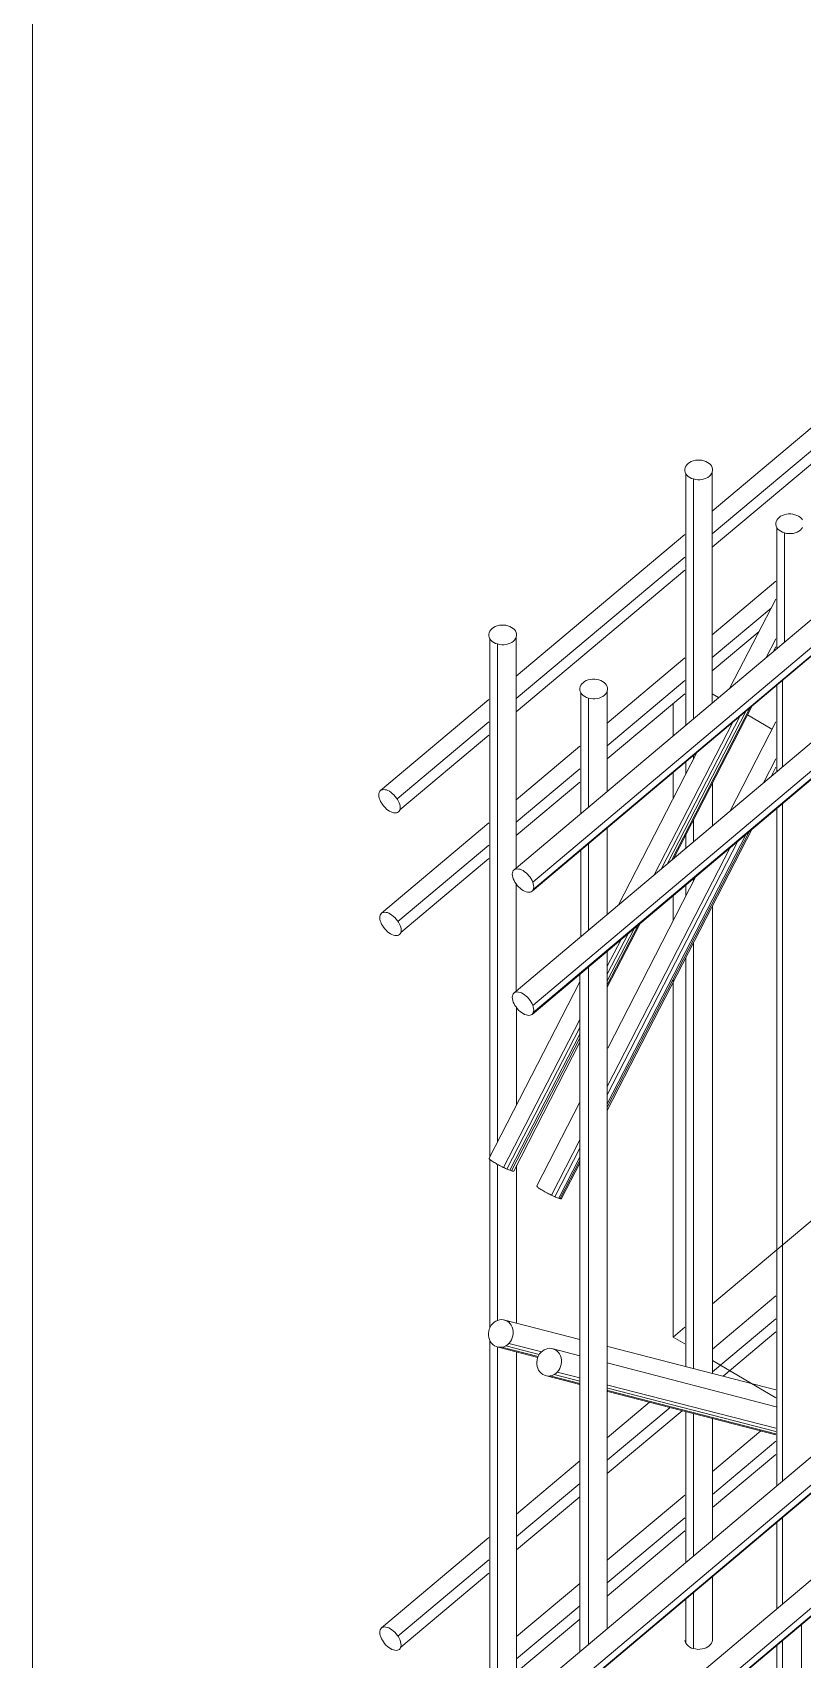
# Model space of a CAD drawing. Extents: x 166525 to 167198, y 178739 to 179747.
# Drawn here: x 166653.666 to 166655.189, y 179566.867 to 179570.086 of the extents above; entities that cross this region are included whole.
import ezdxf

# ---------------------------------------------------------------- set-up
doc = ezdxf.new("R2010")
doc.units = 0
doc.header["$MEASUREMENT"] = 0
doc.layers.add('BEAM', color=6, linetype='CONTINUOUS', lineweight=13)

msp = doc.modelspace()

# ---------------------------------------------------------------- linework, layer by layer
at = {"layer": 'BEAM', "color": 0}
for p, q in [((166653.6661, 179591.82623), (166653.6661, 179553.60608)), ((166654.65533, 179568.40485), (166657.20242, 179570.55143)), ((166654.6565, 179568.39045), (166657.20358, 179570.53703)), ((166654.65533, 179568.1612), (166657.20242, 179570.30777)), ((166654.6565, 179568.14679), (166657.20358, 179570.29337)), ((166655.30378, 179569.38606), (166655.0105, 179569.13903)), ((166655.0105, 179569.09404), (166655.30482, 179569.34147)), ((166655.30482, 179569.31529), (166655.0105, 179569.06779)), ((166655.0105, 179568.75979), (166655.0105, 179569.21656)), ((166654.95834, 179568.71585), (166654.95834, 179569.21305)), ((166654.97332, 179568.72847), (166654.97332, 179569.20293)), ((166654.9562, 179569.09329), (166654.62283, 179568.81249)), ((166655.13836, 179568.86723), (166655.13836, 179569.10641)), ((166655.15334, 179568.88007), (166655.15334, 179569.09629)), ((166654.62283, 179568.76814), (166654.9562, 179569.0484)), ((166654.9562, 179569.02213), (166654.62283, 179568.7418)), ((166655.13622, 179569.00054), (166655.0105, 179568.89464)), ((166655.13602, 179568.96531), (166655.04553, 179568.78938)), ((166655.0105, 179568.84966), (166655.12684, 179568.94746)), ((166654.65533, 179566.74809), (166657.20242, 179568.89467)), ((166655.10307, 179568.90125), (166655.0105, 179568.8234)), ((166654.57067, 179567.86196), (166654.57067, 179568.88649)), ((166654.58566, 179567.8911), (166654.58566, 179568.87637)), ((166654.62283, 179568.43099), (166654.62283, 179568.89)), ((166654.6565, 179566.73369), (166657.20358, 179568.88027)), ((166655.11716, 179568.84967), (166655.13622, 179568.8867)), ((166655.13622, 179568.87074), (166655.13166, 179568.86189)), ((166654.9562, 179568.84891), (166654.80284, 179568.71973)), ((166654.80284, 179568.67509), (166654.9562, 179568.80401)), ((166655.14945, 179568.80456), (166655.14945, 179568.63291)), ((166654.56853, 179568.76676), (166654.3543, 179568.58631)), ((166654.75069, 179568.54028), (166654.75069, 179568.77946)), ((166654.76567, 179568.55351), (166654.76567, 179568.76934)), ((166654.80284, 179568.5844), (166654.80284, 179568.78296)), ((166654.9562, 179568.77775), (166654.80284, 179568.64879)), ((166655.0105, 179568.77757), (166655.02288, 179568.77023)), ((166655.13836, 179568.62357), (166655.13836, 179568.79522)), ((166655.0659, 179568.73411), (166654.91028, 179568.4317)), ((166655.07766, 179568.74402), (166654.92216, 179568.44171)), ((166655.08529, 179568.75045), (166654.92958, 179568.44796)), ((166654.93334, 179568.69478), (166654.93334, 179568.75852)), ((166654.93356, 179568.45131), (166655.08922, 179568.75376)), ((166655.0802, 179568.73624), (166655.12843, 179568.70765)), ((166654.38694, 179568.56984), (166654.56853, 179568.7225)), ((166654.89579, 179568.41949), (166655.05141, 179568.72189)), ((166656.37278, 179568.71835), (166655.01108, 179567.57031)), ((166655.04494, 179568.54495), (166655.13602, 179568.72244)), ((166654.56853, 179568.69614), (166654.39266, 179568.54825)), ((166654.74855, 179568.674), (166654.62283, 179568.5681)), ((166654.65533, 179566.50444), (166657.20242, 179568.65101)), ((166654.6565, 179566.49004), (166657.20358, 179568.63661)), ((166654.97975, 179568.66172), (166654.82406, 179568.3589)), ((166654.95834, 179568.62008), (166654.95834, 179568.64346)), ((166654.97332, 179568.64923), (166654.97332, 179568.65609)), ((166655.13622, 179568.64909), (166655.11171, 179568.60142)), ((166654.62283, 179568.52376), (166654.74855, 179568.62945)), ((166654.74855, 179568.60313), (166654.62283, 179568.49741)), ((166654.93334, 179568.57145), (166654.93334, 179568.62239)), ((166655.12672, 179568.61407), (166655.13622, 179568.63253)), ((166655.01108, 179568.60178), (166655.01108, 179568.51663)), ((166655.13836, 179567.21077), (166655.13836, 179568.55157)), ((166655.14945, 179568.56091), (166655.14945, 179567.22012)), ((166654.56853, 179568.52237), (166654.35621, 179568.34353)), ((166654.80284, 179568.34074), (166654.80284, 179568.51235)), ((166654.80284, 179567.95282), (166655.08939, 179568.51025)), ((166654.97332, 179568.48482), (166654.97332, 179568.52858)), ((166654.38884, 179568.32706), (166654.56853, 179568.47811)), ((166654.76567, 179568.30985), (166654.76567, 179568.48109)), ((166655.08406, 179568.50576), (166654.80284, 179567.95972)), ((166655.07731, 179568.50007), (166654.80284, 179567.96633)), ((166654.80284, 179567.98428), (166655.06104, 179568.48636)), ((166655.04605, 179568.47372), (166654.80284, 179568.00071)), ((166654.95834, 179568.47219), (166654.95834, 179568.49946)), ((166654.56853, 179568.45175), (166654.39457, 179568.30547)), ((166654.75069, 179568.29662), (166654.75069, 179568.46827)), ((166654.97877, 179568.41728), (166654.80382, 179568.07671)), ((166654.97332, 179568.40668), (166654.97332, 179568.41243)), ((166654.62283, 179568.18949), (166654.62283, 179568.40122)), ((166654.93334, 179568.32884), (166654.93334, 179568.37873)), ((166654.95834, 179568.37751), (166654.95834, 179568.3998)), ((166655.01108, 179568.35791), (166655.01108, 179567.4324)), ((166654.80284, 179568.19734), (166654.86776, 179568.32347)), ((166654.86376, 179568.32009), (166654.80284, 179568.20177)), ((166654.85643, 179568.31392), (166654.80284, 179568.20974)), ((166654.8445, 179568.30387), (166654.80284, 179568.22292)), ((166654.80284, 179568.23886), (166654.83001, 179568.29166)), ((166654.97332, 179567.44217), (166654.97332, 179568.28446)), ((166654.80284, 179566.92811), (166654.80284, 179568.2686)), ((166654.95834, 179567.44605), (166654.95834, 179568.25531)), ((166654.74855, 179566.88202), (166654.74855, 179568.22267)), ((166654.76567, 179566.89675), (166654.76567, 179568.23743)), ((166654.74835, 179568.20749), (166654.56892, 179567.85855)), ((166654.93334, 179567.50476), (166654.93334, 179568.2131)), ((166654.62361, 179567.9649), (166654.62361, 179568.1565)), ((166654.59764, 179567.84009), (166654.74855, 179568.13335)), ((166654.74855, 179568.11741), (166654.60426, 179567.83703)), ((166654.74855, 179568.10418), (166654.60999, 179567.83481)), ((166654.74855, 179568.09629), (166654.61331, 179567.83358)), ((166654.61796, 179567.83325), (166654.74855, 179568.08807)), ((166654.66331, 179567.80406), (166654.74835, 179567.96929)), ((166654.74855, 179567.89511), (166654.69221, 179567.78554)), ((166654.69903, 179567.7824), (166654.74855, 179567.8787)), ((166654.57067, 179567.52353), (166654.57067, 179567.8559)), ((166654.58566, 179567.53758), (166654.58566, 179567.84629)), ((166654.62361, 179567.84426), (166654.62361, 179567.53219)), ((166654.74855, 179567.86074), (166654.70679, 179567.77954)), ((166654.74855, 179567.8543), (166654.70964, 179567.77876)), ((166654.71235, 179567.77876), (166654.74835, 179567.84902)), ((166655.13622, 179567.58626), (166655.01108, 179567.48086)), ((166655.01108, 179567.43587), (166655.13622, 179567.54107)), ((166654.59753, 179567.539), (166654.74835, 179567.50008)), ((166654.9562, 179567.52404), (166654.93323, 179567.50468)), ((166655.13622, 179567.51485), (166655.03179, 179567.42703)), ((166654.57067, 179566.57255), (166654.57067, 179567.49752)), ((166654.58566, 179566.56171), (166654.58566, 179567.48526)), ((166654.58682, 179567.4849), (166654.66542, 179567.46449)), ((166654.59441, 179567.4849), (166654.66607, 179567.46627)), ((166654.66833, 179567.47034), (166654.602, 179567.48762)), ((166654.60843, 179567.49229), (166654.67313, 179567.47583)), ((166654.69308, 179567.48217), (166654.74855, 179567.46772)), ((166655.13602, 179567.40004), (166654.80382, 179567.48606)), ((166654.93323, 179567.50468), (166654.9562, 179567.49107)), ((166654.62361, 179566.77709), (166654.62361, 179567.47536)), ((166654.80284, 179567.45357), (166655.13699, 179567.3665)), ((166655.01108, 179567.45853), (166655.13622, 179567.38435)), ((166654.68238, 179567.42807), (166654.74835, 179567.41094)), ((166654.68997, 179567.42807), (166654.74835, 179567.41289)), ((166654.74835, 179567.41756), (166654.69756, 179567.43079)), ((166654.70398, 179567.43546), (166654.74835, 179567.42418)), ((166654.80382, 179567.40978), (166655.13602, 179567.32415)), ((166654.80382, 179567.40355), (166655.13602, 179567.31792)), ((166654.80382, 179567.39888), (166655.13602, 179567.31325)), ((166655.13602, 179567.3113), (166654.80382, 179567.39693)), ((166654.88622, 179567.37569), (166654.80284, 179567.30546)), ((166654.80284, 179567.26082), (166654.92699, 179567.36518)), ((166654.9509, 179567.35902), (166654.80284, 179567.23451)), ((166654.95834, 179567.05909), (166654.95834, 179567.3571)), ((166654.97332, 179567.07172), (166654.97332, 179567.35324)), ((166655.01108, 179567.34351), (166655.01108, 179567.10353)), ((166655.10665, 179567.31887), (166655.01108, 179567.23837)), ((166655.01108, 179567.19339), (166655.13622, 179567.29858)), ((166654.74855, 179567.25973), (166654.62361, 179567.15449)), ((166655.13622, 179567.27236), (166655.01108, 179567.16713)), ((166654.62361, 179567.11014), (166654.74855, 179567.21517)), ((166654.74855, 179567.18886), (166654.62361, 179567.08379)), ((166654.9562, 179567.19215), (166654.80284, 179567.06297)), ((166654.80284, 179567.01833), (166654.9562, 179567.14725)), ((166655.13836, 179566.96712), (166655.13836, 179567.13841)), ((166655.14945, 179567.14776), (166655.14945, 179566.97646)), ((166654.56873, 179567.10826), (166654.35601, 179566.92909)), ((166654.9562, 179567.12099), (166654.80284, 179566.99203)), ((166654.38865, 179566.91262), (166654.56873, 179567.064)), ((166654.56873, 179567.03764), (166654.39437, 179566.89103)), ((166655.01108, 179567.03086), (166655.01108, 179566.90495)), ((166654.74855, 179567.01724), (166654.62361, 179566.912)), ((166654.97332, 179566.88821), (166654.97332, 179566.99933)), ((166654.62361, 179566.86765), (166654.74855, 179566.97269)), ((166654.95834, 179566.89872), (166654.95834, 179566.9867)), ((166654.74855, 179566.94637), (166654.62361, 179566.8413)), ((166655.1872, 179566.78935), (166655.1872, 179566.93589)), ((166654.95698, 179566.90145), (166654.9562, 179566.90456)), ((166654.95834, 179566.89872), (166654.95698, 179566.90145)), ((166654.96029, 179566.896), (166654.95834, 179566.89872)), ((166654.96282, 179566.89366), (166654.96029, 179566.896)), ((166655.00719, 179566.89639), (166655.00466, 179566.89366)), ((166655.00913, 179566.89911), (166655.00719, 179566.89639)), ((166655.0105, 179566.90184), (166655.00913, 179566.89911)), ((166655.01108, 179566.90495), (166655.0105, 179566.90184)), ((166655.14945, 179566.90411), (166655.14945, 179566.78273)), ((166654.96593, 179566.89133), (166654.96282, 179566.89366)), ((166654.96943, 179566.88938), (166654.96593, 179566.89133)), ((166654.97332, 179566.88821), (166654.96943, 179566.88938)), ((166654.97741, 179566.88744), (166654.97332, 179566.88821)), ((166654.98169, 179566.88666), (166654.97741, 179566.88744)), ((166654.98597, 179566.88705), (166654.98169, 179566.88666)), ((166654.99026, 179566.88744), (166654.98597, 179566.88705)), ((166654.99434, 179566.88821), (166654.99026, 179566.88744)), ((166654.99823, 179566.88977), (166654.99434, 179566.88821)), ((166655.00174, 179566.89172), (166654.99823, 179566.88977)), ((166655.00466, 179566.89366), (166655.00174, 179566.89172)), ((166655.13836, 179566.79169), (166655.13836, 179566.89476))]:
    msp.add_line(p, q, dxfattribs=at)
at = {"layer": 'BEAM', "color": 0, "flags": 128}
for points in [[(166657.16544, 179570.57556), (166654.61835, 179568.42937)], [(166654.65397, 179568.38695), (166657.20105, 179570.53352)], [(166657.16544, 179570.3319), (166654.61835, 179568.18572)], [(166654.65397, 179568.14329), (166657.20105, 179570.28987)], [(166655.18896, 179569.12198), (166655.18701, 179569.1247), (166655.18448, 179569.12704), (166655.18137, 179569.12898), (166655.17786, 179569.13093), (166655.17397, 179569.1321), (166655.16988, 179569.13326), (166655.1656, 179569.13365), (166655.16132, 179569.13365), (166655.15704, 179569.13326), (166655.15295, 179569.1321), (166655.14906, 179569.13093), (166655.14556, 179569.12898), (166655.14264, 179569.12665), (166655.14011, 179569.12431), (166655.13816, 179569.12159), (166655.1368, 179569.11847), (166655.13622, 179569.11575), (166655.13622, 179569.11263), (166655.13699, 179569.10952), (166655.13836, 179569.10641), (166655.1403, 179569.10368), (166655.14283, 179569.10135), (166655.14595, 179569.0994), (166655.14945, 179569.09745), (166655.15334, 179569.09629), (166655.15743, 179569.09512), (166655.16171, 179569.09473), (166655.16599, 179569.09473), (166655.17027, 179569.09512), (166655.17436, 179569.09629), (166655.17825, 179569.09784), (166655.18175, 179569.0994), (166655.18487, 179569.10174), (166655.1872, 179569.10407), (166655.18915, 179569.1068)], [(166657.16544, 179568.9188), (166654.61835, 179566.77261)], [(166654.65397, 179566.73019), (166657.20105, 179568.87676)], [(166657.16544, 179568.67515), (166654.61835, 179566.52896)], [(166654.65397, 179566.48653), (166657.20105, 179568.63311)], [(166654.3543, 179568.58631), (166654.35625, 179568.58748), (166654.35839, 179568.58787), (166654.35625, 179568.58748), (166654.3543, 179568.58631), (166654.35294, 179568.58475), (166654.35177, 179568.58242), (166654.35119, 179568.58008), (166654.35099, 179568.57775), (166654.35119, 179568.57463), (166654.35177, 179568.57152), (166654.35294, 179568.5684), (166654.3543, 179568.5649), (166654.35625, 179568.56179), (166654.35839, 179568.55867), (166654.36072, 179568.55556), (166654.36345, 179568.55245), (166654.36617, 179568.54972), (166654.36909, 179568.54739), (166654.37221, 179568.54544), (166654.37513, 179568.54388), (166654.37805, 179568.54272), (166654.38096, 179568.54233), (166654.38349, 179568.54194), (166654.38602, 179568.54233), (166654.38817, 179568.54272), (166654.38992, 179568.54388), (166654.39128, 179568.54544), (166654.39245, 179568.54739), (166654.39303, 179568.54972), (166654.39323, 179568.55245), (166654.39303, 179568.54972), (166654.39245, 179568.54739), (166654.39128, 179568.54544), (166654.38992, 179568.54388)], [(166654.38096, 179568.57775), (166654.38349, 179568.57463), (166654.38602, 179568.57152), (166654.38817, 179568.5684), (166654.38602, 179568.57152), (166654.38349, 179568.57463), (166654.38096, 179568.57775), (166654.37805, 179568.58008), (166654.38096, 179568.57775), (166654.37805, 179568.58008), (166654.37513, 179568.58242), (166654.37221, 179568.58475), (166654.36909, 179568.58631), (166654.36617, 179568.58748), (166654.36909, 179568.58631), (166654.36617, 179568.58748), (166654.36345, 179568.58787), (166654.36072, 179568.58825), (166654.35839, 179568.58787)], [(166654.39323, 179568.55245), (166654.39303, 179568.55556), (166654.39245, 179568.55867), (166654.39128, 179568.56179), (166654.38992, 179568.5649), (166654.38817, 179568.5684)], [(166654.61835, 179568.42937), (166654.6203, 179568.43054), (166654.62244, 179568.43093), (166654.6203, 179568.43054), (166654.61835, 179568.42937), (166654.61699, 179568.42782), (166654.61582, 179568.42548), (166654.61524, 179568.42314), (166654.61504, 179568.42081), (166654.61524, 179568.4177), (166654.61582, 179568.41458), (166654.61699, 179568.41147), (166654.61835, 179568.40796), (166654.6203, 179568.40485), (166654.62244, 179568.40174), (166654.62477, 179568.39862), (166654.6275, 179568.39551), (166654.63022, 179568.39278), (166654.63314, 179568.39045), (166654.63626, 179568.3885), (166654.63917, 179568.38695), (166654.64209, 179568.38578), (166654.64501, 179568.38539), (166654.64754, 179568.385), (166654.65007, 179568.38539), (166654.65221, 179568.38578), (166654.65397, 179568.38695), (166654.65533, 179568.3885), (166654.6565, 179568.39045), (166654.65708, 179568.39278), (166654.65727, 179568.39551), (166654.65708, 179568.39278), (166654.6565, 179568.39045), (166654.65533, 179568.3885), (166654.65397, 179568.38695)], [(166654.64501, 179568.42081), (166654.64754, 179568.4177), (166654.65007, 179568.41458), (166654.65221, 179568.41147), (166654.65007, 179568.41458), (166654.64754, 179568.4177), (166654.64501, 179568.42081), (166654.64209, 179568.42314), (166654.64501, 179568.42081), (166654.64209, 179568.42314), (166654.63917, 179568.42548), (166654.63626, 179568.42782), (166654.63314, 179568.42937), (166654.63022, 179568.43054), (166654.63314, 179568.42937), (166654.63022, 179568.43054), (166654.6275, 179568.43093), (166654.62477, 179568.43132), (166654.62244, 179568.43093)], [(166654.65727, 179568.39551), (166654.65708, 179568.39862), (166654.6565, 179568.40174), (166654.65533, 179568.40485), (166654.65397, 179568.40796), (166654.65221, 179568.41147)], [(166654.35621, 179568.34353), (166654.35815, 179568.34469), (166654.3603, 179568.34508), (166654.35815, 179568.34469), (166654.35621, 179568.34353), (166654.35485, 179568.34197), (166654.35368, 179568.33963), (166654.35309, 179568.3373), (166654.3529, 179568.33496), (166654.35309, 179568.33185), (166654.35368, 179568.32874), (166654.35485, 179568.32562), (166654.35621, 179568.32212), (166654.35815, 179568.319), (166654.3603, 179568.31589), (166654.36263, 179568.31278), (166654.36535, 179568.30966), (166654.36808, 179568.30694), (166654.371, 179568.3046), (166654.37411, 179568.30266), (166654.37703, 179568.3011), (166654.37995, 179568.29993), (166654.38287, 179568.29954), (166654.3854, 179568.29915), (166654.38793, 179568.29954), (166654.39007, 179568.29993), (166654.39182, 179568.3011), (166654.39318, 179568.30266), (166654.39435, 179568.3046), (166654.39494, 179568.30694), (166654.39513, 179568.30966), (166654.39494, 179568.30694), (166654.39435, 179568.3046), (166654.39318, 179568.30266), (166654.39182, 179568.3011)], [(166654.38287, 179568.33496), (166654.3854, 179568.33185), (166654.38793, 179568.32874), (166654.39007, 179568.32562), (166654.38793, 179568.32874), (166654.3854, 179568.33185), (166654.38287, 179568.33496), (166654.37995, 179568.3373), (166654.38287, 179568.33496), (166654.37995, 179568.3373), (166654.37703, 179568.33963), (166654.37411, 179568.34197), (166654.371, 179568.34353), (166654.36808, 179568.34469), (166654.371, 179568.34353), (166654.36808, 179568.34469), (166654.36535, 179568.34508), (166654.36263, 179568.34547), (166654.3603, 179568.34508)], [(166654.39513, 179568.30966), (166654.39494, 179568.31278), (166654.39435, 179568.31589), (166654.39318, 179568.319), (166654.39182, 179568.32212), (166654.39007, 179568.32562)], [(166654.61835, 179568.18572), (166654.6203, 179568.18688), (166654.62244, 179568.18727), (166654.6203, 179568.18688), (166654.61835, 179568.18572), (166654.61699, 179568.18416), (166654.61582, 179568.18183), (166654.61524, 179568.17949), (166654.61504, 179568.17715), (166654.61524, 179568.17404), (166654.61582, 179568.17093), (166654.61699, 179568.16781), (166654.61835, 179568.16431), (166654.6203, 179568.1612), (166654.62244, 179568.15808), (166654.62477, 179568.15497), (166654.6275, 179568.15185), (166654.63022, 179568.14913), (166654.63314, 179568.14679), (166654.63626, 179568.14485), (166654.63917, 179568.14329), (166654.64209, 179568.14212), (166654.64501, 179568.14173), (166654.64754, 179568.14135), (166654.65007, 179568.14173), (166654.65221, 179568.14212), (166654.65397, 179568.14329), (166654.65533, 179568.14485), (166654.6565, 179568.14679), (166654.65708, 179568.14913), (166654.65727, 179568.15185), (166654.65708, 179568.14913), (166654.6565, 179568.14679), (166654.65533, 179568.14485), (166654.65397, 179568.14329)], [(166654.64501, 179568.17715), (166654.64754, 179568.17404), (166654.65007, 179568.17093), (166654.65221, 179568.16781), (166654.65007, 179568.17093), (166654.64754, 179568.17404), (166654.64501, 179568.17715), (166654.64209, 179568.17949), (166654.64501, 179568.17715), (166654.64209, 179568.17949), (166654.63917, 179568.18183), (166654.63626, 179568.18416), (166654.63314, 179568.18572), (166654.63022, 179568.18688), (166654.63314, 179568.18572), (166654.63022, 179568.18688), (166654.6275, 179568.18727), (166654.62477, 179568.18766), (166654.62244, 179568.18727)], [(166654.65727, 179568.15185), (166654.65708, 179568.15497), (166654.6565, 179568.15808), (166654.65533, 179568.1612), (166654.65397, 179568.16431), (166654.65221, 179568.16781)], [(166654.56892, 179567.85855), (166654.56892, 179567.85816), (166654.56911, 179567.85777), (166654.5697, 179567.85699), (166654.57028, 179567.85622), (166654.57126, 179567.85544), (166654.57242, 179567.85466), (166654.57378, 179567.85349), (166654.57534, 179567.85271), (166654.5769, 179567.85155), (166654.57884, 179567.85038), (166654.58079, 179567.84921), (166654.58293, 179567.84804), (166654.58527, 179567.84649), (166654.5876, 179567.84532), (166654.58994, 179567.84415), (166654.59227, 179567.84298), (166654.5948, 179567.84181), (166654.59714, 179567.84026), (166654.59947, 179567.83948), (166654.60181, 179567.83831), (166654.60395, 179567.83714), (166654.60609, 179567.83637), (166654.60804, 179567.83559), (166654.60998, 179567.83481), (166654.61173, 179567.83442), (166654.6131, 179567.83364), (166654.61446, 179567.83325), (166654.61563, 179567.83325), (166654.6166, 179567.83286), (166654.61718, 179567.83286), (166654.61777, 179567.83325), (166654.61796, 179567.83325)], [(166654.66331, 179567.80406), (166654.66331, 179567.80367), (166654.6635, 179567.80328), (166654.66409, 179567.8025), (166654.66467, 179567.80172), (166654.66564, 179567.80095), (166654.66681, 179567.80017), (166654.66817, 179567.799), (166654.66973, 179567.79822), (166654.67129, 179567.79705), (166654.67323, 179567.79589), (166654.67518, 179567.79472), (166654.67732, 179567.79355), (166654.67965, 179567.79199), (166654.68199, 179567.79083), (166654.68432, 179567.78966), (166654.68666, 179567.78849), (166654.68919, 179567.78732), (166654.69153, 179567.78577), (166654.69386, 179567.78499), (166654.6962, 179567.78382), (166654.69834, 179567.78265), (166654.70048, 179567.78187), (166654.70242, 179567.7811), (166654.70437, 179567.78032), (166654.70612, 179567.77993), (166654.70748, 179567.77915), (166654.70885, 179567.77876), (166654.71001, 179567.77876), (166654.71099, 179567.77837), (166654.71157, 179567.77837), (166654.71215, 179567.77876), (166654.71235, 179567.77876)], [(166654.61602, 179567.52031), (166654.6166, 179567.51603), (166654.61679, 179567.51175), (166654.61621, 179567.50747), (166654.61504, 179567.50319), (166654.61329, 179567.4993), (166654.61504, 179567.50319), (166654.61621, 179567.50747), (166654.61679, 179567.51175), (166654.6166, 179567.51603), (166654.61602, 179567.52031), (166654.61485, 179567.52421), (166654.6129, 179567.5281), (166654.61076, 179567.53121), (166654.60784, 179567.53394), (166654.60473, 179567.53627), (166654.60123, 179567.53783), (166654.59753, 179567.539), (166654.59383, 179567.53939), (166654.58994, 179567.539), (166654.58624, 179567.53783), (166654.58254, 179567.53627), (166654.57904, 179567.53394), (166654.57593, 179567.53121), (166654.5734, 179567.5281), (166654.57106, 179567.5246), (166654.5695, 179567.52031), (166654.56834, 179567.51642), (166654.56775, 179567.51214), (166654.56775, 179567.50786), (166654.56853, 179567.50358), (166654.5697, 179567.49969), (166654.57145, 179567.49579), (166654.57378, 179567.49268), (166654.57651, 179567.48996), (166654.57962, 179567.48762), (166654.58313, 179567.48606), (166654.58682, 179567.4849), (166654.59072, 179567.48451), (166654.58682, 179567.4849)], [(166654.59072, 179567.48451), (166654.59441, 179567.4849), (166654.59831, 179567.48567), (166654.602, 179567.48762), (166654.60531, 179567.48957), (166654.60843, 179567.49229), (166654.61115, 179567.49579), (166654.61329, 179567.4993)], [(166654.71157, 179567.46349), (166654.71215, 179567.45921), (166654.71235, 179567.45493), (166654.71177, 179567.45064), (166654.7106, 179567.44636), (166654.70885, 179567.44247), (166654.7106, 179567.44636), (166654.71177, 179567.45064), (166654.71235, 179567.45493), (166654.71215, 179567.45921), (166654.71157, 179567.46349), (166654.7104, 179567.46738), (166654.70846, 179567.47127), (166654.70632, 179567.47439), (166654.7034, 179567.47711), (166654.70028, 179567.47945), (166654.69678, 179567.481), (166654.69308, 179567.48217), (166654.68938, 179567.48256), (166654.68549, 179567.48217), (166654.68179, 179567.481), (166654.6781, 179567.47945), (166654.67459, 179567.47711), (166654.67148, 179567.47439), (166654.66895, 179567.47127), (166654.66662, 179567.46777), (166654.66506, 179567.46349), (166654.66389, 179567.4596), (166654.66331, 179567.45531), (166654.66331, 179567.45103), (166654.66409, 179567.44675), (166654.66525, 179567.44286), (166654.667, 179567.43897), (166654.66934, 179567.43585), (166654.67206, 179567.43313), (166654.67518, 179567.43079), (166654.67868, 179567.42924), (166654.68238, 179567.42807), (166654.68627, 179567.42768), (166654.68238, 179567.42807)], [(166654.68627, 179567.42768), (166654.68997, 179567.42807), (166654.69386, 179567.42885), (166654.69756, 179567.43079), (166654.70087, 179567.43274), (166654.70398, 179567.43546), (166654.70671, 179567.43897), (166654.70885, 179567.44247)], [(166654.35601, 179566.92909), (166654.35796, 179566.93026), (166654.3601, 179566.93065), (166654.35796, 179566.93026), (166654.35601, 179566.92909), (166654.35465, 179566.92753), (166654.35348, 179566.9252), (166654.3529, 179566.92286), (166654.35271, 179566.92053), (166654.3529, 179566.91741), (166654.35348, 179566.9143), (166654.35465, 179566.91118), (166654.35601, 179566.90768), (166654.35796, 179566.90457), (166654.3601, 179566.90145), (166654.36244, 179566.89834), (166654.36516, 179566.89523), (166654.36788, 179566.8925), (166654.3708, 179566.89017), (166654.37392, 179566.88822), (166654.37684, 179566.88666), (166654.37976, 179566.8855), (166654.38268, 179566.88511), (166654.38521, 179566.88472), (166654.38774, 179566.88511), (166654.38988, 179566.8855), (166654.39163, 179566.88666), (166654.39299, 179566.88822), (166654.39416, 179566.89017), (166654.39474, 179566.8925), (166654.39494, 179566.89523), (166654.39474, 179566.8925), (166654.39416, 179566.89017), (166654.39299, 179566.88822), (166654.39163, 179566.88666)], [(166654.38268, 179566.92053), (166654.38521, 179566.91741), (166654.38774, 179566.9143), (166654.38988, 179566.91118), (166654.38774, 179566.9143), (166654.38521, 179566.91741), (166654.38268, 179566.92053), (166654.37976, 179566.92286), (166654.38268, 179566.92053), (166654.37976, 179566.92286), (166654.37684, 179566.9252), (166654.37392, 179566.92753), (166654.3708, 179566.92909), (166654.36788, 179566.93026), (166654.3708, 179566.92909), (166654.36788, 179566.93026), (166654.36516, 179566.93065), (166654.36244, 179566.93104), (166654.3601, 179566.93065)], [(166654.39494, 179566.89523), (166654.39474, 179566.89834), (166654.39416, 179566.90145), (166654.39299, 179566.90457), (166654.39163, 179566.90768), (166654.38988, 179566.91118)]]:
    msp.add_lwpolyline(points, dxfattribs=at)
for points in [[(166655.0105, 179569.21656), (166655.01108, 179569.21967), (166655.01108, 179569.2224), (166655.0103, 179569.22551), (166655.00894, 179569.22862), (166655.00699, 179569.23135), (166655.00446, 179569.23368), (166655.00135, 179569.23563), (166654.99785, 179569.23758), (166654.99395, 179569.23874), (166654.98987, 179569.23991), (166654.98558, 179569.2403), (166654.9813, 179569.2403), (166654.97702, 179569.23991), (166654.97294, 179569.23874), (166654.96904, 179569.23758), (166654.96554, 179569.23563), (166654.96262, 179569.23329), (166654.96009, 179569.23096), (166654.95814, 179569.22823), (166654.95678, 179569.22512), (166654.9562, 179569.2224), (166654.9562, 179569.21928), (166654.95698, 179569.21617), (166654.95834, 179569.21305), (166654.96029, 179569.21033), (166654.96282, 179569.20799), (166654.96593, 179569.20605), (166654.96943, 179569.2041), (166654.97332, 179569.20293), (166654.97741, 179569.20177), (166654.98169, 179569.20138), (166654.98597, 179569.20138), (166654.99026, 179569.20177), (166654.99434, 179569.20293), (166654.99823, 179569.20449), (166655.00174, 179569.20605), (166655.00485, 179569.20838), (166655.00719, 179569.21072), (166655.00913, 179569.21344)], [(166654.62283, 179568.89), (166654.62341, 179568.89311), (166654.62341, 179568.89584), (166654.62263, 179568.89895), (166654.62127, 179568.90206), (166654.61932, 179568.90479), (166654.61679, 179568.90712), (166654.61368, 179568.90907), (166654.61018, 179568.91102), (166654.60629, 179568.91218), (166654.6022, 179568.91335), (166654.59792, 179568.91374), (166654.59364, 179568.91374), (166654.58935, 179568.91335), (166654.58527, 179568.91218), (166654.58137, 179568.91102), (166654.57787, 179568.90907), (166654.57495, 179568.90673), (166654.57242, 179568.9044), (166654.57048, 179568.90167), (166654.56911, 179568.89856), (166654.56853, 179568.89584), (166654.56853, 179568.89272), (166654.56931, 179568.88961), (166654.57067, 179568.88649), (166654.57262, 179568.88377), (166654.57515, 179568.88143), (166654.57826, 179568.87949), (166654.58176, 179568.87754), (166654.58566, 179568.87637), (166654.58974, 179568.87521), (166654.59402, 179568.87482), (166654.59831, 179568.87482), (166654.60259, 179568.87521), (166654.60667, 179568.87637), (166654.61057, 179568.87793), (166654.61407, 179568.87949), (166654.61718, 179568.88182), (166654.61952, 179568.88416), (166654.62147, 179568.88688)], [(166654.80284, 179568.78296), (166654.80343, 179568.78607), (166654.80343, 179568.7888), (166654.80265, 179568.79191), (166654.80129, 179568.79503), (166654.79934, 179568.79775), (166654.79681, 179568.80009), (166654.7937, 179568.80203), (166654.79019, 179568.80398), (166654.7863, 179568.80515), (166654.78221, 179568.80631), (166654.77793, 179568.8067), (166654.77365, 179568.8067), (166654.76937, 179568.80631), (166654.76528, 179568.80515), (166654.76139, 179568.80398), (166654.75789, 179568.80203), (166654.75497, 179568.7997), (166654.75244, 179568.79736), (166654.75049, 179568.79464), (166654.74913, 179568.79152), (166654.74855, 179568.7888), (166654.74855, 179568.78569), (166654.74933, 179568.78257), (166654.75069, 179568.77946), (166654.75263, 179568.77673), (166654.75516, 179568.7744), (166654.75828, 179568.77245), (166654.76178, 179568.77051), (166654.76567, 179568.76934), (166654.76976, 179568.76817), (166654.77404, 179568.76778), (166654.77832, 179568.76778), (166654.7826, 179568.76817), (166654.78669, 179568.76934), (166654.79058, 179568.77089), (166654.79409, 179568.77245), (166654.7972, 179568.77479), (166654.79954, 179568.77712), (166654.80148, 179568.77985)]]:
    msp.add_lwpolyline(points, close=True, dxfattribs=at)

doc.saveas('drawing.dxf')
